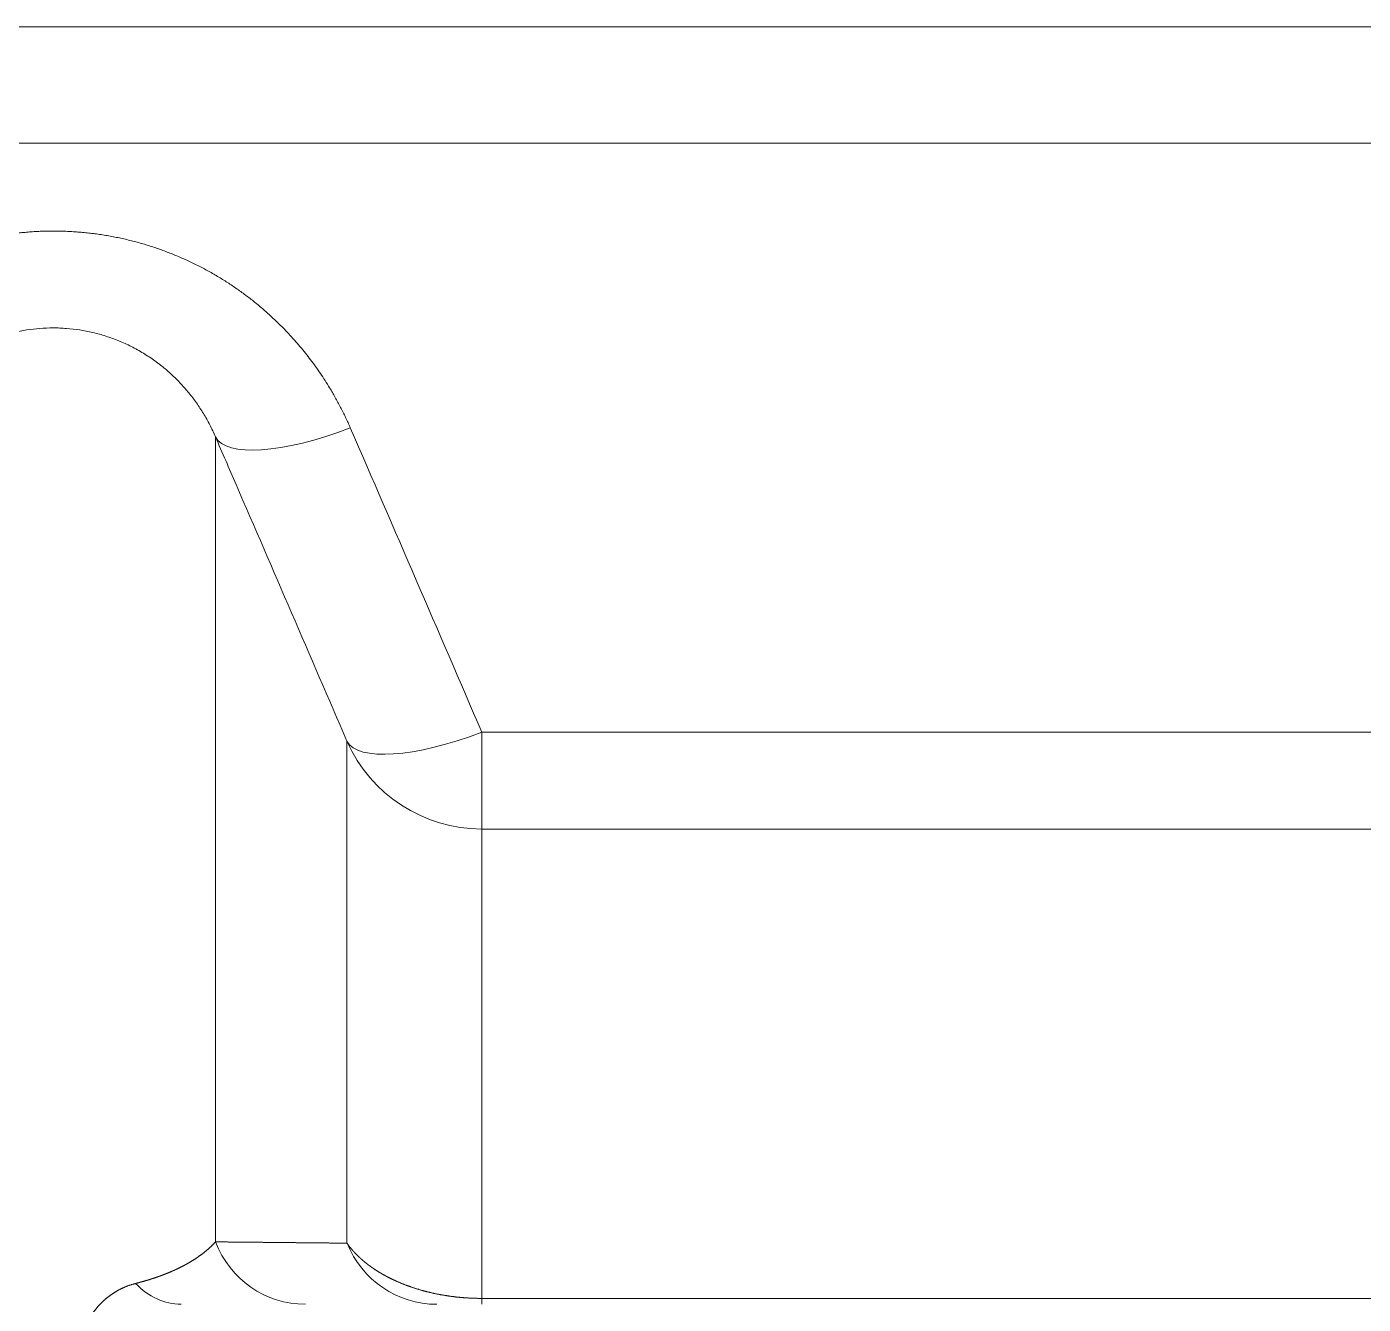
# Model space of a CAD drawing. Header units: millimetres. Extents: x 4664 to 8864, y -38 to 2932.
# Drawn here: x 5221.23 to 5244.91, y 1304.05 to 1326.69 of the extents above; entities that cross this region are included whole.
import ezdxf

# ---------------------------------------------------------------- set-up
doc = ezdxf.new("R2010")
doc.units = ezdxf.units.MM

msp = doc.modelspace()

# ---------------------------------------------------------------- linework, layer by layer
at = {"lineweight": 5}
for p, q in [((5264.213, 1326.687), (5201.261, 1326.687)), ((5204.938, 1324.625), (5263.724, 1324.625)), ((5224.576, 1319.42), (5224.576, 1305.157)), ((5226.906, 1305.134), (5226.906, 1314.026)), ((5229.295, 1314.186), (5251.407, 1314.186)), ((5229.295, 1304.051), (5229.295, 1314.186)), ((5251.407, 1312.472), (5229.295, 1312.472)), ((5229.295, 1304.156), (5251.407, 1304.156))]:
    msp.add_line(p, q, dxfattribs=at)
for centre, major_axis, ratio, start_param, end_param in [((5226.965, 1320.473), (-2.396, -1.039), 0.31676, 0.020378, 1.43437), ((5229.295, 1315.079), (-2.399, -1.033), 0.317052, 0.026849, 1.435121), ((5229.295, 1315.079), (-2.612, 0), 0.998012, 0.415831, 1.570796), ((5226.169, 1305.792), (0, 1.741), 0.982621, 1.94456, 3.141593), ((5228.499, 1305.792), (0, -1.741), 0.988247, 5.100409, 6.283185), ((5223.968, 1305.792), (0, 1.741), 0.754248, 2.479002, 3.141593)]:
    msp.add_ellipse(centre, major_axis=major_axis, ratio=ratio, start_param=start_param, end_param=end_param, dxfattribs=at)
for points, degree, knots in [([(5216.44, 1319.58), (5216.767, 1320.335), (5217.549, 1321.287), (5218.164, 1321.85), (5218.854, 1322.318), (5219.621, 1322.685), (5220.438, 1322.937), (5221.284, 1323.067), (5222.131, 1323.067), (5222.982, 1322.937), (5223.788, 1322.686), (5224.555, 1322.316), (5225.243, 1321.848), (5225.857, 1321.286), (5226.638, 1320.334), (5226.965, 1319.58)], 2, [0, 0, 0, 0.125, 0.1875, 0.25, 0.3125, 0.375, 0.4375, 0.5, 0.5625, 0.625, 0.6875, 0.75, 0.8125, 0.875, 1, 1, 1]), ([(5224.576, 1319.42), (5224.544, 1319.493), (5224.511, 1319.564), (5224.44, 1319.702), (5224.402, 1319.77), (5224.323, 1319.9), (5224.241, 1320.025), (5224.107, 1320.2), (5223.966, 1320.362), (5223.817, 1320.511), (5223.715, 1320.601), (5223.637, 1320.665), (5223.598, 1320.696), (5223.551, 1320.731), (5223.528, 1320.748), (5223.517, 1320.757), (5223.511, 1320.761), (5223.508, 1320.763), (5223.506, 1320.764), (5223.506, 1320.765), (5223.505, 1320.765), (5223.505, 1320.765), (5223.505, 1320.765), (5223.505, 1320.765), (5223.505, 1320.765), (5223.438, 1320.814), (5223.3, 1320.905), (5223.085, 1321.024), (5222.864, 1321.125), (5222.636, 1321.208), (5222.405, 1321.272), (5222.171, 1321.317), (5222.014, 1321.335), (5221.897, 1321.344), (5221.838, 1321.348), (5221.77, 1321.35), (5221.736, 1321.35), (5221.718, 1321.35), (5221.711, 1321.35), (5221.706, 1321.35), (5221.704, 1321.35), (5221.546, 1321.35), (5221.389, 1321.338), (5221.155, 1321.302), (5220.999, 1321.272), (5220.769, 1321.208), (5220.542, 1321.125), (5220.321, 1321.024), (5220.178, 1320.945), (5220.073, 1320.882), (5220.021, 1320.849), (5219.961, 1320.808), (5219.931, 1320.787), (5219.917, 1320.777), (5219.909, 1320.772), (5219.906, 1320.769), (5219.904, 1320.768), (5219.903, 1320.767), (5219.902, 1320.767), (5219.902, 1320.767), (5219.902, 1320.767), (5219.902, 1320.767), (5219.902, 1320.766), (5219.849, 1320.728), (5219.743, 1320.647), (5219.589, 1320.512), (5219.441, 1320.363), (5219.299, 1320.201), (5219.165, 1320.026), (5219.083, 1319.9), (5219.003, 1319.77), (5218.966, 1319.703), (5218.894, 1319.564), (5218.861, 1319.493), (5218.83, 1319.42)], 3, [0, 0, 0, 0, 0.03125, 0.03125, 0.0625, 0.0625, 0.09375, 0.125, 0.15625, 0.1875, 0.21875, 0.21875, 0.234375, 0.242188, 0.246094, 0.248047, 0.249023, 0.249512, 0.249756, 0.249878, 0.249939, 0.249969, 0.249985, 0.249985, 0.25, 0.25, 0.28125, 0.3125, 0.34375, 0.375, 0.40625, 0.4375, 0.46875, 0.46875, 0.484375, 0.492188, 0.496094, 0.498047, 0.499023, 0.499023, 0.5, 0.5, 0.5625, 0.5625, 0.59375, 0.625, 0.65625, 0.6875, 0.71875, 0.71875, 0.734375, 0.742188, 0.746094, 0.748047, 0.749023, 0.749512, 0.749756, 0.749878, 0.749939, 0.749969, 0.749985, 0.749985, 0.75, 0.75, 0.78125, 0.8125, 0.84375, 0.875, 0.90625, 0.9375, 0.9375, 0.96875, 0.96875, 1, 1, 1, 1]), ([(5226.906, 1314.026), (5226.252, 1315.544), (5225.597, 1317.061), (5224.819, 1318.859), (5224.697, 1319.139), (5224.576, 1319.42)], 3, [0, 0, 0, 0, 0.843933, 0.843933, 1, 1, 1, 1]), ([(5223.16, 1304.42), (5223.162, 1304.42), (5223.167, 1304.421), (5223.174, 1304.423), (5223.181, 1304.425), (5223.188, 1304.427), (5223.196, 1304.429), (5223.203, 1304.431), (5223.21, 1304.432), (5223.217, 1304.434), (5223.224, 1304.436), (5223.231, 1304.438), (5223.238, 1304.44), (5223.245, 1304.442), (5223.252, 1304.444), (5223.259, 1304.446), (5223.266, 1304.448), (5223.273, 1304.45), (5223.28, 1304.452), (5223.287, 1304.454), (5223.294, 1304.455), (5223.301, 1304.457), (5223.308, 1304.459), (5223.315, 1304.461), (5223.322, 1304.463), (5223.329, 1304.466), (5223.336, 1304.468), (5223.343, 1304.47), (5223.35, 1304.472), (5223.357, 1304.474), (5223.364, 1304.476), (5223.371, 1304.478), (5223.378, 1304.48), (5223.385, 1304.482), (5223.392, 1304.484), (5223.399, 1304.486), (5223.405, 1304.488), (5223.412, 1304.491), (5223.419, 1304.493), (5223.426, 1304.495), (5223.433, 1304.497), (5223.44, 1304.499), (5223.446, 1304.501), (5223.453, 1304.504), (5223.46, 1304.506), (5223.467, 1304.508), (5223.474, 1304.51), (5223.48, 1304.512), (5223.487, 1304.515), (5223.494, 1304.517), (5223.501, 1304.519), (5223.507, 1304.521), (5223.514, 1304.524), (5223.521, 1304.526), (5223.527, 1304.528), (5223.534, 1304.531), (5223.541, 1304.533), (5223.547, 1304.535), (5223.554, 1304.538), (5223.561, 1304.54), (5223.567, 1304.542), (5223.574, 1304.545), (5223.581, 1304.547), (5223.587, 1304.549), (5223.594, 1304.552), (5223.6, 1304.554), (5223.607, 1304.557), (5223.614, 1304.559), (5223.62, 1304.562), (5223.627, 1304.564), (5223.633, 1304.566), (5223.64, 1304.569), (5223.646, 1304.571), (5223.653, 1304.574), (5223.659, 1304.576), (5223.666, 1304.579), (5223.672, 1304.581), (5223.678, 1304.584), (5223.685, 1304.586), (5223.691, 1304.589), (5223.698, 1304.591), (5223.704, 1304.594), (5223.711, 1304.596), (5223.717, 1304.599), (5223.723, 1304.602), (5223.73, 1304.604), (5223.736, 1304.607), (5223.742, 1304.609), (5223.749, 1304.612), (5223.755, 1304.615), (5223.761, 1304.617), (5223.767, 1304.62), (5223.774, 1304.623), (5223.78, 1304.625), (5223.786, 1304.628), (5223.792, 1304.631), (5223.799, 1304.633), (5223.805, 1304.636), (5223.811, 1304.639), (5223.817, 1304.641), (5223.823, 1304.644), (5223.83, 1304.647), (5223.836, 1304.65), (5223.842, 1304.652), (5223.848, 1304.655), (5223.854, 1304.658), (5223.86, 1304.661), (5223.866, 1304.663), (5223.872, 1304.666), (5223.878, 1304.669), (5223.884, 1304.672), (5223.89, 1304.675), (5223.896, 1304.677), (5223.902, 1304.68), (5223.908, 1304.683), (5223.914, 1304.686), (5223.92, 1304.689), (5223.926, 1304.692), (5223.932, 1304.695), (5223.938, 1304.698), (5223.944, 1304.7), (5223.95, 1304.703), (5223.956, 1304.706), (5223.962, 1304.709), (5223.967, 1304.712), (5223.973, 1304.715), (5223.979, 1304.718), (5223.985, 1304.721), (5223.991, 1304.724), (5223.996, 1304.727), (5224.002, 1304.73), (5224.008, 1304.733), (5224.014, 1304.736), (5224.019, 1304.739), (5224.025, 1304.742), (5224.031, 1304.745), (5224.036, 1304.748), (5224.042, 1304.751), (5224.048, 1304.754), (5224.053, 1304.757), (5224.059, 1304.76), (5224.064, 1304.763), (5224.07, 1304.767), (5224.076, 1304.77), (5224.081, 1304.773), (5224.087, 1304.776), (5224.092, 1304.779), (5224.1, 1304.783), (5224.11, 1304.789), (5224.122, 1304.796), (5224.134, 1304.803), (5224.146, 1304.811), (5224.158, 1304.818), (5224.17, 1304.825), (5224.182, 1304.833), (5224.193, 1304.84), (5224.205, 1304.847), (5224.217, 1304.855), (5224.228, 1304.862), (5224.239, 1304.87), (5224.251, 1304.878), (5224.262, 1304.885), (5224.273, 1304.893), (5224.284, 1304.901), (5224.295, 1304.909), (5224.306, 1304.917), (5224.317, 1304.925), (5224.328, 1304.933), (5224.339, 1304.941), (5224.349, 1304.949), (5224.36, 1304.957), (5224.37, 1304.965), (5224.381, 1304.973), (5224.391, 1304.982), (5224.401, 1304.99), (5224.411, 1304.998), (5224.421, 1305.007), (5224.431, 1305.015), (5224.441, 1305.024), (5224.45, 1305.032), (5224.46, 1305.041), (5224.469, 1305.049), (5224.479, 1305.058), (5224.488, 1305.067), (5224.497, 1305.076), (5224.507, 1305.084), (5224.516, 1305.093), (5224.524, 1305.102), (5224.533, 1305.111), (5224.542, 1305.12), (5224.551, 1305.129), (5224.559, 1305.138), (5224.567, 1305.147), (5224.573, 1305.154), (5224.576, 1305.157)], 3, [0, 0, 0, 0, 0.002665, 0.00534, 0.008025, 0.01072, 0.013425, 0.01614, 0.018865, 0.0216, 0.024346, 0.027101, 0.029867, 0.032642, 0.035428, 0.038224, 0.04103, 0.043847, 0.046673, 0.04951, 0.052357, 0.055214, 0.058082, 0.06096, 0.063848, 0.066746, 0.069655, 0.072573, 0.075503, 0.078442, 0.081392, 0.084352, 0.087323, 0.090304, 0.093295, 0.096297, 0.099309, 0.102332, 0.105365, 0.108408, 0.111462, 0.114527, 0.117602, 0.120687, 0.123783, 0.126889, 0.130006, 0.133133, 0.136271, 0.139419, 0.142578, 0.145747, 0.148927, 0.152117, 0.155318, 0.15853, 0.161752, 0.164985, 0.168228, 0.171482, 0.174747, 0.178022, 0.181308, 0.184605, 0.187912, 0.19123, 0.194558, 0.197897, 0.201247, 0.204607, 0.207978, 0.21136, 0.214753, 0.218156, 0.22157, 0.224995, 0.22843, 0.231876, 0.235333, 0.2388, 0.242279, 0.245768, 0.249268, 0.252778, 0.2563, 0.259832, 0.263375, 0.266929, 0.270493, 0.274068, 0.277654, 0.281251, 0.284859, 0.288478, 0.292107, 0.295747, 0.299398, 0.30306, 0.306733, 0.310417, 0.314111, 0.317816, 0.321532, 0.325259, 0.328997, 0.332746, 0.336506, 0.340276, 0.344058, 0.34785, 0.351653, 0.355467, 0.359292, 0.363128, 0.366975, 0.370833, 0.374702, 0.378581, 0.382472, 0.386373, 0.390286, 0.394209, 0.398143, 0.402089, 0.406045, 0.410012, 0.41399, 0.417979, 0.421979, 0.42599, 0.430012, 0.434045, 0.438089, 0.442144, 0.44621, 0.450286, 0.454374, 0.458473, 0.462583, 0.466704, 0.470836, 0.474978, 0.479132, 0.483297, 0.487473, 0.49166, 0.495858, 0.500067, 0.509499, 0.518994, 0.528553, 0.538176, 0.547862, 0.557612, 0.567426, 0.577303, 0.587245, 0.59725, 0.607319, 0.617451, 0.627648, 0.637908, 0.648232, 0.65862, 0.669072, 0.679588, 0.690168, 0.700812, 0.711519, 0.722291, 0.733126, 0.744025, 0.754989, 0.766016, 0.777107, 0.788263, 0.799482, 0.810765, 0.822112, 0.833523, 0.844999, 0.856538, 0.868141, 0.879808, 0.891539, 0.903335, 0.915194, 0.927117, 0.939104, 0.951155, 0.963271, 0.97545, 0.987693, 1, 1, 1, 1]), ([(5224.576, 1305.157), (5224.585, 1305.157), (5224.603, 1305.156), (5224.629, 1305.156), (5224.656, 1305.156), (5224.683, 1305.156), (5224.71, 1305.155), (5224.736, 1305.155), (5224.763, 1305.155), (5224.789, 1305.155), (5224.816, 1305.154), (5224.842, 1305.154), (5224.868, 1305.154), (5224.895, 1305.154), (5224.921, 1305.153), (5224.947, 1305.153), (5224.973, 1305.153), (5224.999, 1305.153), (5225.025, 1305.152), (5225.051, 1305.152), (5225.077, 1305.152), (5225.103, 1305.152), (5225.129, 1305.151), (5225.154, 1305.151), (5225.18, 1305.151), (5225.206, 1305.151), (5225.231, 1305.15), (5225.257, 1305.15), (5225.282, 1305.15), (5225.308, 1305.15), (5225.333, 1305.149), (5225.358, 1305.149), (5225.384, 1305.149), (5225.409, 1305.149), (5225.434, 1305.148), (5225.459, 1305.148), (5225.484, 1305.148), (5225.509, 1305.148), (5225.534, 1305.147), (5225.559, 1305.147), (5225.583, 1305.147), (5225.608, 1305.147), (5225.633, 1305.146), (5225.658, 1305.146), (5225.682, 1305.146), (5225.707, 1305.146), (5225.731, 1305.145), (5225.755, 1305.145), (5225.78, 1305.145), (5225.804, 1305.145), (5225.828, 1305.144), (5225.853, 1305.144), (5225.877, 1305.144), (5225.901, 1305.144), (5225.925, 1305.143), (5225.949, 1305.143), (5225.973, 1305.143), (5225.997, 1305.143), (5226.02, 1305.142), (5226.044, 1305.142), (5226.068, 1305.142), (5226.091, 1305.142), (5226.115, 1305.142), (5226.139, 1305.141), (5226.162, 1305.141), (5226.186, 1305.141), (5226.209, 1305.141), (5226.232, 1305.14), (5226.255, 1305.14), (5226.279, 1305.14), (5226.302, 1305.14), (5226.325, 1305.139), (5226.348, 1305.139), (5226.371, 1305.139), (5226.394, 1305.139), (5226.417, 1305.139), (5226.44, 1305.138), (5226.462, 1305.138), (5226.485, 1305.138), (5226.508, 1305.138), (5226.53, 1305.137), (5226.553, 1305.137), (5226.575, 1305.137), (5226.598, 1305.137), (5226.62, 1305.136), (5226.642, 1305.136), (5226.665, 1305.136), (5226.687, 1305.136), (5226.709, 1305.136), (5226.731, 1305.135), (5226.753, 1305.135), (5226.775, 1305.135), (5226.797, 1305.135), (5226.819, 1305.134), (5226.841, 1305.134), (5226.863, 1305.134), (5226.884, 1305.134), (5226.899, 1305.134), (5226.906, 1305.134)], 3, [0, 0, 0, 0, 0.010551, 0.0211, 0.031645, 0.042187, 0.052725, 0.063261, 0.073793, 0.084322, 0.094848, 0.105371, 0.115891, 0.126408, 0.136921, 0.147432, 0.157939, 0.168444, 0.178945, 0.189443, 0.199939, 0.210431, 0.22092, 0.231407, 0.24189, 0.25237, 0.262848, 0.273322, 0.283794, 0.294263, 0.304728, 0.315191, 0.325651, 0.336108, 0.346563, 0.357014, 0.367463, 0.377909, 0.388352, 0.398792, 0.40923, 0.419664, 0.430096, 0.440525, 0.450952, 0.461376, 0.471797, 0.482215, 0.492631, 0.503044, 0.513455, 0.523862, 0.534268, 0.54467, 0.55507, 0.565468, 0.575862, 0.586255, 0.596644, 0.607032, 0.617416, 0.627798, 0.638178, 0.648555, 0.65893, 0.669302, 0.679672, 0.69004, 0.700405, 0.710767, 0.721127, 0.731485, 0.741841, 0.752194, 0.762545, 0.772893, 0.783239, 0.793583, 0.803925, 0.814264, 0.824601, 0.834936, 0.845269, 0.855599, 0.865927, 0.876253, 0.886577, 0.896899, 0.907218, 0.917536, 0.927851, 0.938164, 0.948475, 0.958784, 0.969091, 0.979396, 0.989699, 1, 1, 1, 1]), ([(5226.906, 1305.134), (5226.908, 1305.132), (5226.91, 1305.127), (5226.915, 1305.121), (5226.919, 1305.115), (5226.924, 1305.109), (5226.928, 1305.103), (5226.933, 1305.097), (5226.937, 1305.091), (5226.942, 1305.085), (5226.946, 1305.079), (5226.951, 1305.073), (5226.956, 1305.067), (5226.96, 1305.061), (5226.965, 1305.055), (5226.97, 1305.049), (5226.975, 1305.044), (5226.98, 1305.038), (5226.984, 1305.032), (5226.989, 1305.026), (5226.994, 1305.02), (5226.999, 1305.015), (5227.004, 1305.009), (5227.009, 1305.003), (5227.014, 1304.998), (5227.019, 1304.992), (5227.024, 1304.986), (5227.029, 1304.981), (5227.035, 1304.975), (5227.04, 1304.969), (5227.045, 1304.964), (5227.05, 1304.958), (5227.055, 1304.953), (5227.061, 1304.947), (5227.066, 1304.942), (5227.071, 1304.936), (5227.077, 1304.931), (5227.082, 1304.926), (5227.087, 1304.92), (5227.093, 1304.915), (5227.098, 1304.909), (5227.104, 1304.904), (5227.109, 1304.899), (5227.115, 1304.894), (5227.12, 1304.888), (5227.126, 1304.883), (5227.132, 1304.878), (5227.137, 1304.873), (5227.143, 1304.867), (5227.148, 1304.862), (5227.154, 1304.857), (5227.16, 1304.852), (5227.165, 1304.847), (5227.171, 1304.842), (5227.177, 1304.837), (5227.183, 1304.832), (5227.189, 1304.827), (5227.194, 1304.822), (5227.2, 1304.817), (5227.206, 1304.812), (5227.212, 1304.807), (5227.218, 1304.802), (5227.224, 1304.798), (5227.23, 1304.793), (5227.236, 1304.788), (5227.242, 1304.783), (5227.248, 1304.778), (5227.254, 1304.774), (5227.26, 1304.769), (5227.266, 1304.764), (5227.272, 1304.759), (5227.278, 1304.755), (5227.284, 1304.75), (5227.29, 1304.746), (5227.296, 1304.741), (5227.302, 1304.736), (5227.308, 1304.732), (5227.315, 1304.727), (5227.321, 1304.723), (5227.327, 1304.718), (5227.333, 1304.714), (5227.339, 1304.709), (5227.346, 1304.705), (5227.352, 1304.701), (5227.358, 1304.696), (5227.364, 1304.692), (5227.371, 1304.688), (5227.377, 1304.683), (5227.383, 1304.679), (5227.39, 1304.675), (5227.396, 1304.671), (5227.402, 1304.666), (5227.409, 1304.662), (5227.415, 1304.658), (5227.422, 1304.654), (5227.428, 1304.65), (5227.434, 1304.646), (5227.441, 1304.642), (5227.447, 1304.637), (5227.454, 1304.633), (5227.46, 1304.629), (5227.467, 1304.625), (5227.473, 1304.621), (5227.48, 1304.617), (5227.486, 1304.614), (5227.493, 1304.61), (5227.499, 1304.606), (5227.506, 1304.602), (5227.512, 1304.598), (5227.519, 1304.594), (5227.525, 1304.59), (5227.532, 1304.587), (5227.539, 1304.583), (5227.545, 1304.579), (5227.552, 1304.575), (5227.558, 1304.572), (5227.565, 1304.568), (5227.572, 1304.564), (5227.578, 1304.561), (5227.585, 1304.557), (5227.592, 1304.553), (5227.598, 1304.55), (5227.605, 1304.546), (5227.612, 1304.543), (5227.618, 1304.539), (5227.625, 1304.536), (5227.632, 1304.532), (5227.638, 1304.529), (5227.645, 1304.525), (5227.652, 1304.522), (5227.658, 1304.519), (5227.665, 1304.515), (5227.672, 1304.512), (5227.678, 1304.509), (5227.685, 1304.505), (5227.692, 1304.502), (5227.699, 1304.499), (5227.705, 1304.495), (5227.712, 1304.492), (5227.719, 1304.489), (5227.726, 1304.486), (5227.732, 1304.483), (5227.739, 1304.48), (5227.746, 1304.476), (5227.753, 1304.473), (5227.759, 1304.47), (5227.766, 1304.467), (5227.776, 1304.463), (5227.789, 1304.457), (5227.805, 1304.45), (5227.822, 1304.443), (5227.838, 1304.436), (5227.854, 1304.429), (5227.871, 1304.422), (5227.887, 1304.415), (5227.904, 1304.408), (5227.921, 1304.402), (5227.938, 1304.395), (5227.955, 1304.389), (5227.971, 1304.383), (5227.988, 1304.376), (5228.005, 1304.37), (5228.023, 1304.364), (5228.04, 1304.358), (5228.057, 1304.352), (5228.074, 1304.346), (5228.091, 1304.341), (5228.109, 1304.335), (5228.126, 1304.329), (5228.144, 1304.324), (5228.161, 1304.319), (5228.179, 1304.313), (5228.196, 1304.308), (5228.214, 1304.303), (5228.232, 1304.298), (5228.249, 1304.293), (5228.267, 1304.288), (5228.285, 1304.283), (5228.303, 1304.279), (5228.321, 1304.274), (5228.339, 1304.27), (5228.357, 1304.265), (5228.375, 1304.261), (5228.393, 1304.257), (5228.411, 1304.253), (5228.429, 1304.248), (5228.447, 1304.244), (5228.465, 1304.241), (5228.483, 1304.237), (5228.502, 1304.233), (5228.52, 1304.229), (5228.538, 1304.226), (5228.556, 1304.222), (5228.575, 1304.219), (5228.593, 1304.216), (5228.611, 1304.213), (5228.63, 1304.21), (5228.648, 1304.207), (5228.667, 1304.204), (5228.685, 1304.201), (5228.703, 1304.198), (5228.722, 1304.195), (5228.74, 1304.193), (5228.759, 1304.19), (5228.777, 1304.188), (5228.796, 1304.186), (5228.814, 1304.184), (5228.833, 1304.181), (5228.851, 1304.179), (5228.87, 1304.177), (5228.888, 1304.176), (5228.907, 1304.174), (5228.926, 1304.172), (5228.944, 1304.17), (5228.963, 1304.169), (5228.981, 1304.167), (5229, 1304.166), (5229.018, 1304.165), (5229.037, 1304.164), (5229.055, 1304.163), (5229.074, 1304.161), (5229.092, 1304.161), (5229.111, 1304.16), (5229.129, 1304.159), (5229.148, 1304.158), (5229.166, 1304.158), (5229.185, 1304.157), (5229.203, 1304.157), (5229.222, 1304.156), (5229.24, 1304.156), (5229.259, 1304.156), (5229.277, 1304.156), (5229.289, 1304.156), (5229.295, 1304.156)], 3, [0, 0, 0, 0, 0.004074, 0.008139, 0.012194, 0.01624, 0.020276, 0.024303, 0.028321, 0.032329, 0.036328, 0.040318, 0.044298, 0.048269, 0.052231, 0.056183, 0.060126, 0.064059, 0.067984, 0.071899, 0.075804, 0.079701, 0.083588, 0.087465, 0.091334, 0.095193, 0.099043, 0.102883, 0.106715, 0.110537, 0.11435, 0.118153, 0.121947, 0.125732, 0.129508, 0.133275, 0.137032, 0.14078, 0.144519, 0.148249, 0.151969, 0.155681, 0.159383, 0.163076, 0.166759, 0.170434, 0.174099, 0.177756, 0.181403, 0.18504, 0.188669, 0.192289, 0.195899, 0.199501, 0.203093, 0.206676, 0.21025, 0.213815, 0.21737, 0.220917, 0.224455, 0.227983, 0.231503, 0.235013, 0.238514, 0.242006, 0.245489, 0.248964, 0.252429, 0.255885, 0.259332, 0.26277, 0.266199, 0.269619, 0.27303, 0.276431, 0.279824, 0.283208, 0.286583, 0.28995, 0.293307, 0.296655, 0.299994, 0.303324, 0.306645, 0.309958, 0.313261, 0.316556, 0.319842, 0.323118, 0.326386, 0.329645, 0.332895, 0.336136, 0.339369, 0.342592, 0.345807, 0.349013, 0.35221, 0.355398, 0.358577, 0.361748, 0.36491, 0.368063, 0.371207, 0.374342, 0.377469, 0.380587, 0.383696, 0.386796, 0.389888, 0.392971, 0.396045, 0.39911, 0.402167, 0.405215, 0.408255, 0.411285, 0.414307, 0.417321, 0.420325, 0.423322, 0.426309, 0.429288, 0.432258, 0.43522, 0.438173, 0.441117, 0.444053, 0.44698, 0.449899, 0.452809, 0.455711, 0.458604, 0.461489, 0.464365, 0.467232, 0.470091, 0.472942, 0.475784, 0.478618, 0.481443, 0.48426, 0.487068, 0.489868, 0.49266, 0.495443, 0.498218, 0.504826, 0.511413, 0.517979, 0.524523, 0.531047, 0.53755, 0.544032, 0.550493, 0.556934, 0.563355, 0.569756, 0.576137, 0.582498, 0.58884, 0.595162, 0.601464, 0.607748, 0.614013, 0.620258, 0.626485, 0.632694, 0.638884, 0.645056, 0.65121, 0.657346, 0.663465, 0.669565, 0.675649, 0.681716, 0.687765, 0.693798, 0.699814, 0.705813, 0.711796, 0.717764, 0.723715, 0.72965, 0.73557, 0.741475, 0.747365, 0.753239, 0.759099, 0.764944, 0.770775, 0.776591, 0.782394, 0.788183, 0.793958, 0.799719, 0.805468, 0.811203, 0.816926, 0.822636, 0.828334, 0.834019, 0.839693, 0.845355, 0.851005, 0.856644, 0.862271, 0.867888, 0.873494, 0.87909, 0.884676, 0.890251, 0.895817, 0.901373, 0.906919, 0.912457, 0.917985, 0.923505, 0.929017, 0.93452, 0.940015, 0.945502, 0.950982, 0.956455, 0.96192, 0.967379, 0.972831, 0.978276, 0.983716, 0.98915, 0.994577, 1, 1, 1, 1]), ([(5222.746, 1300.888), (5222.744, 1300.892), (5222.74, 1300.9), (5222.733, 1300.911), (5222.727, 1300.922), (5222.721, 1300.934), (5222.715, 1300.945), (5222.708, 1300.956), (5222.702, 1300.968), (5222.696, 1300.979), (5222.69, 1300.99), (5222.684, 1301.002), (5222.678, 1301.013), (5222.672, 1301.024), (5222.666, 1301.036), (5222.66, 1301.047), (5222.654, 1301.058), (5222.648, 1301.07), (5222.642, 1301.081), (5222.636, 1301.092), (5222.63, 1301.103), (5222.624, 1301.115), (5222.618, 1301.126), (5222.613, 1301.137), (5222.607, 1301.148), (5222.601, 1301.16), (5222.595, 1301.171), (5222.59, 1301.182), (5222.584, 1301.193), (5222.579, 1301.204), (5222.573, 1301.215), (5222.567, 1301.227), (5222.562, 1301.238), (5222.556, 1301.249), (5222.551, 1301.26), (5222.545, 1301.271), (5222.54, 1301.282), (5222.535, 1301.294), (5222.529, 1301.305), (5222.524, 1301.316), (5222.519, 1301.327), (5222.513, 1301.338), (5222.508, 1301.349), (5222.503, 1301.36), (5222.498, 1301.372), (5222.493, 1301.383), (5222.488, 1301.394), (5222.482, 1301.405), (5222.477, 1301.416), (5222.472, 1301.427), (5222.467, 1301.438), (5222.462, 1301.449), (5222.457, 1301.46), (5222.453, 1301.471), (5222.448, 1301.482), (5222.443, 1301.493), (5222.438, 1301.505), (5222.433, 1301.516), (5222.428, 1301.527), (5222.424, 1301.538), (5222.419, 1301.549), (5222.414, 1301.56), (5222.41, 1301.571), (5222.405, 1301.582), (5222.401, 1301.593), (5222.396, 1301.604), (5222.392, 1301.615), (5222.387, 1301.626), (5222.383, 1301.637), (5222.378, 1301.648), (5222.374, 1301.659), (5222.369, 1301.67), (5222.365, 1301.681), (5222.361, 1301.692), (5222.356, 1301.703), (5222.352, 1301.714), (5222.348, 1301.726), (5222.344, 1301.737), (5222.34, 1301.748), (5222.336, 1301.759), (5222.331, 1301.77), (5222.327, 1301.781), (5222.323, 1301.792), (5222.319, 1301.803), (5222.315, 1301.814), (5222.311, 1301.825), (5222.308, 1301.836), (5222.304, 1301.847), (5222.3, 1301.858), (5222.296, 1301.869), (5222.292, 1301.88), (5222.289, 1301.891), (5222.285, 1301.902), (5222.281, 1301.913), (5222.277, 1301.924), (5222.274, 1301.935), (5222.27, 1301.946), (5222.254, 1301.998), (5222.226, 1302.088), (5222.192, 1302.217), (5222.164, 1302.344), (5222.141, 1302.468), (5222.124, 1302.59), (5222.113, 1302.71), (5222.108, 1302.828), (5222.108, 1302.911), (5222.109, 1302.96), (5222.11, 1302.977), (5222.111, 1302.993), (5222.112, 1303.01), (5222.113, 1303.026), (5222.114, 1303.042), (5222.115, 1303.058), (5222.117, 1303.074), (5222.118, 1303.09), (5222.12, 1303.106), (5222.121, 1303.122), (5222.123, 1303.138), (5222.125, 1303.153), (5222.127, 1303.169), (5222.129, 1303.185), (5222.132, 1303.2), (5222.134, 1303.216), (5222.137, 1303.231), (5222.139, 1303.246), (5222.142, 1303.262), (5222.145, 1303.277), (5222.148, 1303.292), (5222.151, 1303.307), (5222.155, 1303.322), (5222.158, 1303.337), (5222.161, 1303.352), (5222.165, 1303.367), (5222.169, 1303.381), (5222.173, 1303.396), (5222.177, 1303.411), (5222.181, 1303.425), (5222.185, 1303.44), (5222.189, 1303.454), (5222.194, 1303.468), (5222.198, 1303.483), (5222.203, 1303.497), (5222.208, 1303.511), (5222.213, 1303.525), (5222.218, 1303.539), (5222.223, 1303.553), (5222.228, 1303.567), (5222.233, 1303.58), (5222.239, 1303.594), (5222.245, 1303.608), (5222.25, 1303.621), (5222.256, 1303.635), (5222.262, 1303.648), (5222.268, 1303.661), (5222.274, 1303.674), (5222.281, 1303.688), (5222.287, 1303.701), (5222.294, 1303.714), (5222.3, 1303.726), (5222.307, 1303.739), (5222.314, 1303.752), (5222.321, 1303.765), (5222.328, 1303.777), (5222.335, 1303.79), (5222.343, 1303.802), (5222.35, 1303.814), (5222.358, 1303.827), (5222.365, 1303.839), (5222.373, 1303.851), (5222.381, 1303.863), (5222.389, 1303.875), (5222.397, 1303.886), (5222.405, 1303.898), (5222.414, 1303.91), (5222.422, 1303.921), (5222.431, 1303.933), (5222.44, 1303.944), (5222.448, 1303.955), (5222.457, 1303.966), (5222.466, 1303.977), (5222.475, 1303.988), (5222.485, 1303.999), (5222.494, 1304.01), (5222.503, 1304.021), (5222.513, 1304.031), (5222.523, 1304.042), (5222.532, 1304.052), (5222.542, 1304.062), (5222.552, 1304.072), (5222.562, 1304.082), (5222.573, 1304.092), (5222.583, 1304.102), (5222.593, 1304.112), (5222.604, 1304.121), (5222.614, 1304.131), (5222.625, 1304.14), (5222.636, 1304.15), (5222.647, 1304.159), (5222.658, 1304.168), (5222.669, 1304.177), (5222.68, 1304.185), (5222.692, 1304.194), (5222.703, 1304.203), (5222.715, 1304.211), (5222.726, 1304.22), (5222.738, 1304.228), (5222.75, 1304.236), (5222.762, 1304.244), (5222.774, 1304.252), (5222.786, 1304.259), (5222.798, 1304.267), (5222.81, 1304.274), (5222.823, 1304.282), (5222.835, 1304.289), (5222.848, 1304.296), (5222.86, 1304.303), (5222.873, 1304.31), (5222.886, 1304.316), (5222.899, 1304.323), (5222.912, 1304.329), (5222.925, 1304.336), (5222.938, 1304.342), (5222.951, 1304.348), (5222.965, 1304.354), (5222.978, 1304.359), (5222.992, 1304.365), (5223.005, 1304.37), (5223.019, 1304.376), (5223.033, 1304.381), (5223.047, 1304.386), (5223.06, 1304.39), (5223.074, 1304.395), (5223.089, 1304.4), (5223.103, 1304.404), (5223.117, 1304.408), (5223.131, 1304.412), (5223.145, 1304.416), (5223.155, 1304.418), (5223.16, 1304.42)], 3, [0, 0, 0, 0, 0.002507, 0.005016, 0.007526, 0.010038, 0.012552, 0.015067, 0.017584, 0.020103, 0.022624, 0.025146, 0.027671, 0.030197, 0.032725, 0.035254, 0.037786, 0.040319, 0.042854, 0.045391, 0.047929, 0.05047, 0.053013, 0.055557, 0.058103, 0.060651, 0.063201, 0.065753, 0.068307, 0.070863, 0.07342, 0.07598, 0.078542, 0.081105, 0.083671, 0.086238, 0.088808, 0.091379, 0.093953, 0.096528, 0.099106, 0.101685, 0.104267, 0.10685, 0.109436, 0.112024, 0.114614, 0.117205, 0.119799, 0.122396, 0.124994, 0.127594, 0.130197, 0.132801, 0.135408, 0.138017, 0.140628, 0.143241, 0.145856, 0.148474, 0.151094, 0.153716, 0.15634, 0.158966, 0.161595, 0.164226, 0.166859, 0.169494, 0.172131, 0.174771, 0.177413, 0.180058, 0.182705, 0.185354, 0.188005, 0.190658, 0.193314, 0.195973, 0.198633, 0.201296, 0.203961, 0.206629, 0.209299, 0.211972, 0.214646, 0.217323, 0.220003, 0.222685, 0.225369, 0.228056, 0.230746, 0.233437, 0.236131, 0.238828, 0.241527, 0.244229, 0.246933, 0.249639, 0.282019, 0.314044, 0.34573, 0.377091, 0.408141, 0.438899, 0.469379, 0.499599, 0.503922, 0.508233, 0.512533, 0.516822, 0.521101, 0.525368, 0.529625, 0.533871, 0.538107, 0.542332, 0.546546, 0.55075, 0.554944, 0.559127, 0.5633, 0.567463, 0.571615, 0.575758, 0.57989, 0.584013, 0.588125, 0.592228, 0.596321, 0.600404, 0.604477, 0.608541, 0.612595, 0.61664, 0.620675, 0.624701, 0.628718, 0.632725, 0.636723, 0.640712, 0.644692, 0.648663, 0.652626, 0.656579, 0.660524, 0.664459, 0.668387, 0.672305, 0.676216, 0.680117, 0.684011, 0.687896, 0.691773, 0.695642, 0.699503, 0.703356, 0.707201, 0.711038, 0.714867, 0.718689, 0.722503, 0.726309, 0.730108, 0.7339, 0.737684, 0.741461, 0.745231, 0.748994, 0.75275, 0.7565, 0.760242, 0.763977, 0.767706, 0.771428, 0.775144, 0.778854, 0.782557, 0.786253, 0.789944, 0.793628, 0.797307, 0.80098, 0.804646, 0.808307, 0.811963, 0.815613, 0.819257, 0.822896, 0.82653, 0.830158, 0.833781, 0.8374, 0.841013, 0.844622, 0.848225, 0.851824, 0.855419, 0.859009, 0.862594, 0.866175, 0.869752, 0.873325, 0.876894, 0.880459, 0.88402, 0.887577, 0.891131, 0.894681, 0.898227, 0.90177, 0.90531, 0.908847, 0.912381, 0.915911, 0.919439, 0.922964, 0.926486, 0.930006, 0.933523, 0.937037, 0.94055, 0.94406, 0.947568, 0.951074, 0.954578, 0.95808, 0.96158, 0.965079, 0.968577, 0.972073, 0.975567, 0.97906, 0.982553, 0.986044, 0.989534, 0.993023, 0.996512, 1, 1, 1, 1])]:
    msp.add_open_spline(points, degree=degree, knots=knots, dxfattribs=at)
msp.add_open_spline([(5226.965, 1319.58), (5227.744, 1317.783), (5228.521, 1315.985), (5229.295, 1314.186)], degree=3, dxfattribs=at)

doc.saveas('drawing.dxf')
